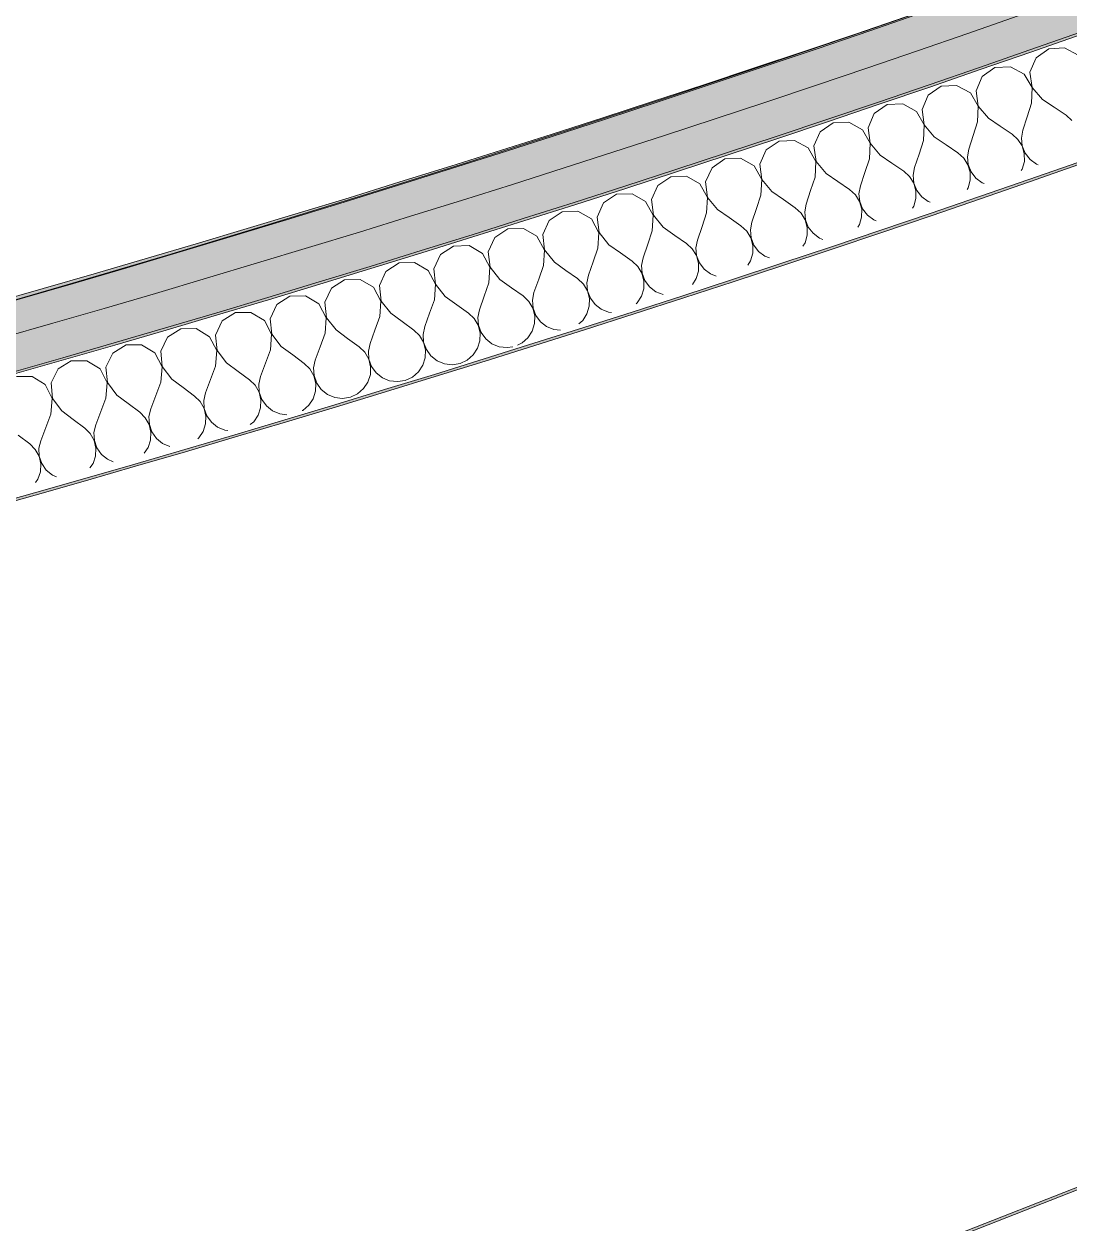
# Model space of a CAD drawing. Header units: millimetres. Extents: x -99530 to 90294, y -97212 to 56397.
# Drawn here: x -24878 to -24442, y -50939 to -50438 of the extents above; entities that cross this region are included whole.
import ezdxf
from ezdxf.enums import TextEntityAlignment as Align

# ---------------------------------------------------------------- set-up
doc = ezdxf.new("R2010")
doc.units = ezdxf.units.MM
doc.header["$MEASUREMENT"] = 0
for name, color, linetype in [('A-25-M_Wall_Int', 7, 'Continuous'), ('New_A-05-M_Gross_Int_Circulation', 7, 'Continuous'), ('New_A-20-M_Floor_Slab', 7, 'Continuous'), ('New_A-25-M_Wall_Int', 7, 'Continuous')]:
    doc.layers.add(name, color=color, linetype=linetype)
for name, color, linetype, lineweight in [('A-25-M_Wall_Int_Pen_No__1', 7, 'Continuous', 13), ('New_A-20-M_Floor_Slab_Pen_No__89', 8, 'Continuous', 20), ('New_A-25-M_Wall_Int_Pen_No__1', 7, 'Continuous', 13), ('New_A-25-M_Wall_Int_Pen_No__150', 7, 'Continuous', 0), ('New_ArchiCAD Zone Stamps_Pen_No__6', 7, 'Continuous', 35)]:
    doc.layers.add(name, color=color, linetype=linetype, lineweight=lineweight)
for name, color, linetype, lineweight, true_color in [('A-25-M_Wall_Int_Pen_No__81', 7, 'Continuous', 20, 0x6a6a6a), ('New_A-05-M_Gross_Int_Circulation_Pen_No__74', 7, 'Continuous', 20, 0x606060), ('New_A-25-M_Wall_Int_Pen_No__107', 7, 'Continuous', 15, 0xa6a6a6), ('New_A-25-M_Wall_Int_Pen_No__81', 7, 'Continuous', 20, 0x6a6a6a)]:
    doc.layers.add(name, color=color, linetype=linetype, lineweight=lineweight, true_color=true_color)
doc.styles.add('GENERATED_STYLE_1', font='')
doc.styles.add('GENERATED_STYLE_3', font='')
doc.styles.get('GENERATED_STYLE_1').set_extended_font_data('Arial', bold=True)
doc.styles.get('GENERATED_STYLE_3').set_extended_font_data('Arial')

# ---------------------------------------------------------------- blocks, each defined once
blk = doc.blocks.new('Atrium South_INB 0152_4_1', base_point=(-20962.32, -37996.44))
at = {"layer": 'New_A-05-M_Gross_Int_Circulation_Pen_No__74', "linetype": 'Continuous'}
blk.add_arc((-26966.17, -43337.6), 7510.69, 249.05693, 336.178181, dxfattribs=at)
at = {"layer": 'New_ArchiCAD Zone Stamps_Pen_No__6'}
for tag, height, style, p in [('ROOM_NAME', 250, 'GENERATED_STYLE_1', (-21498.1, -36566.35)), ('zoneNameLine2', 250, 'GENERATED_STYLE_1', (-21686.54, -36998.48)), ('ROOM_NUMBER', 200, 'GENERATED_STYLE_3', (-21874.97, -37419.19)), ('measuredAreaCode', 200, 'GENERATED_STYLE_3', (-22031.99, -37779.3)), ('DUMMY_649', 200, 'GENERATED_STYLE_3', (-21724.59, -37913.34)), ('DUMMY_650', 200, 'GENERATED_STYLE_3', (-21095.42, -38187.69)), ('DUMMY_651', 133.33, 'GENERATED_STYLE_3', (-20816.13, -38294.24))]:
    blk.add_attdef(tag, text='', height=height, rotation=336.4404, dxfattribs=dict(at, style=style)).set_placement(p, align=Align.TOP_LEFT)
blk = doc.blocks.new('Slab_56_1', base_point=(-44734.13, -52924.74))
at = {"layer": 'New_A-20-M_Floor_Slab_Pen_No__89', "linetype": 'Continuous', "flags": 128}
blk.add_lwpolyline([(-44734.13, -52924.74), (-44734.3, -52924.72, -0.179811), (-34721.45, -33027.69), (-34721.92, -33027.18), (-25959.6, -24873.2), (-20981.62, -27043.85), (-17009.56, -17934.66), (-17703.34, -17189.12), (-11222.85, -11158.55), (-10852.64, -11556.37), (-2918.66, -4173.23), (921.42, -599.75), (3259.49, -1619.27), (2636.44, -2195.91), (2144.41, -3324.28), (-4596.33, -18782.94), (-10337.07, -31948.28), (-13252.03, -30677.22), (-20095.26, -46371.16, -0.415568), (-30017.22, -50195.91), (-38341.96, -69287.69, -0.234037), (-41521.39, -64901.11, -0.022084), (-42146.95, -60901.38), (-44895.69, -59706.59, -0.043731)], format="xyb", close=True, dxfattribs=at)
blk = doc.blocks.new('*X597')
at = {"layer": 'New_A-25-M_Wall_Int_Pen_No__150', "linetype": 'Continuous'}
for p, q in [((-24450.02, -50448.56), (-24455.33, -50452.31)), ((-24443.52, -50448.17), (-24450.02, -50448.56)), ((-24437.79, -50451.24), (-24443.52, -50448.17)), ((-24455.33, -50452.31), (-24457.89, -50458.29)), ((-24472.48, -50456.41), (-24477.81, -50460.14)), ((-24465.99, -50456.03), (-24472.48, -50456.41)), ((-24460.26, -50459.12), (-24465.99, -50456.03)), ((-24457.01, -50464.76), (-24460.26, -50459.12)), ((-24457.89, -50458.29), (-24456.92, -50464.73)), ((-24494.97, -50464.18), (-24500.31, -50467.9)), ((-24488.48, -50463.83), (-24494.97, -50464.18)), ((-24482.76, -50466.94), (-24488.48, -50463.83)), ((-24477.81, -50460.14), (-24480.39, -50466.11)), ((-24500.31, -50467.9), (-24502.91, -50473.86)), ((-24479.53, -50472.58), (-24482.76, -50466.94)), ((-24480.39, -50466.11), (-24479.44, -50472.55)), ((-24457.22, -50471.26), (-24457.01, -50464.76)), ((-24456.92, -50464.73), (-24452.71, -50469.69)), ((-24517.49, -50471.89), (-24522.84, -50475.58)), ((-24511, -50471.55), (-24517.49, -50471.89)), ((-24505.29, -50474.68), (-24511, -50471.55)), ((-24502.91, -50473.86), (-24501.98, -50480.3)), ((-24479.76, -50479.09), (-24479.53, -50472.58)), ((-24479.44, -50472.55), (-24475.25, -50477.53)), ((-24457.22, -50471.26), (-24459.03, -50476.94)), ((-24452.71, -50469.69), (-24447.76, -50473)), ((-24447.76, -50473), (-24442.81, -50476.31)), ((-24540.03, -50479.52), (-24545.39, -50483.2)), ((-24533.54, -50479.21), (-24540.03, -50479.52)), ((-24527.84, -50482.35), (-24533.54, -50479.21)), ((-24522.84, -50475.58), (-24525.46, -50481.54)), ((-24502.08, -50480.34), (-24505.29, -50474.68)), ((-24479.76, -50479.09), (-24481.59, -50484.76)), ((-24475.25, -50477.53), (-24470.31, -50480.86)), ((-24459.03, -50476.94), (-24460.85, -50482.61)), ((-24440.35, -50478.5), (-24442.81, -50476.31)), ((-24545.39, -50483.2), (-24548.03, -50489.15)), ((-24524.64, -50488.02), (-24527.84, -50482.35)), ((-24525.46, -50481.54), (-24524.55, -50487.99)), ((-24502.32, -50486.84), (-24502.08, -50480.34)), ((-24501.98, -50480.3), (-24497.81, -50485.29)), ((-24470.31, -50480.86), (-24465.36, -50484.18)), ((-24462.91, -50486.37), (-24465.36, -50484.18)), ((-24460.85, -50482.61), (-24461.41, -50485.85)), ((-24562.6, -50487.08), (-24567.97, -50490.74)), ((-24556.1, -50486.79), (-24562.6, -50487.08)), ((-24550.41, -50489.95), (-24556.1, -50486.79)), ((-24548.03, -50489.15), (-24547.14, -50495.6)), ((-24524.91, -50494.52), (-24524.64, -50488.02)), ((-24524.55, -50487.99), (-24520.39, -50492.99)), ((-24502.32, -50486.84), (-24504.17, -50492.5)), ((-24497.81, -50485.29), (-24492.88, -50488.64)), ((-24492.88, -50488.64), (-24487.94, -50491.98)), ((-24481.59, -50484.76), (-24483.42, -50490.43)), ((-24461.16, -50489.15), (-24462.91, -50486.37)), ((-24461.41, -50485.85), (-24461.07, -50489.12)), ((-24460.23, -50492.3), (-24461.16, -50489.15)), ((-24461.07, -50489.12), (-24459.84, -50492.17)), ((-24585.19, -50494.57), (-24590.57, -50498.22)), ((-24578.69, -50494.3), (-24585.19, -50494.57)), ((-24573.01, -50497.48), (-24578.69, -50494.3)), ((-24567.97, -50490.74), (-24570.62, -50496.68)), ((-24547.24, -50495.63), (-24550.41, -50489.95)), ((-24524.91, -50494.52), (-24526.78, -50500.18)), ((-24520.39, -50492.99), (-24515.47, -50496.35)), ((-24504.17, -50492.5), (-24506.02, -50498.17)), ((-24485.5, -50494.18), (-24487.94, -50491.98)), ((-24483.75, -50496.96), (-24485.5, -50494.18)), ((-24483.42, -50490.43), (-24484, -50493.66)), ((-24484, -50493.66), (-24483.66, -50496.93)), ((-24460.21, -50495.59), (-24460.23, -50492.3)), ((-24459.84, -50492.17), (-24457.82, -50494.76)), ((-24590.57, -50498.22), (-24593.24, -50504.15)), ((-24569.85, -50503.16), (-24573.01, -50497.48)), ((-24570.62, -50496.68), (-24569.76, -50503.13)), ((-24547.52, -50502.13), (-24547.24, -50495.63)), ((-24547.14, -50495.6), (-24543, -50500.61)), ((-24515.47, -50496.35), (-24510.55, -50499.7)), ((-24508.11, -50501.91), (-24510.55, -50499.7)), ((-24506.02, -50498.17), (-24506.61, -50501.4)), ((-24482.84, -50500.12), (-24483.75, -50496.96)), ((-24483.66, -50496.93), (-24482.44, -50499.98)), ((-24461.49, -50499.42), (-24461.09, -50498.76)), ((-24461.09, -50498.76), (-24460.21, -50495.59)), ((-24457.82, -50494.76), (-24455.17, -50496.7)), ((-24455.17, -50496.7), (-24454.43, -50496.97)), ((-24607.8, -50501.99), (-24613.2, -50505.62)), ((-24601.3, -50501.73), (-24607.8, -50501.99)), ((-24595.63, -50504.93), (-24601.3, -50501.73)), ((-24593.24, -50504.15), (-24592.4, -50510.6)), ((-24570.16, -50509.66), (-24569.85, -50503.16)), ((-24569.76, -50503.13), (-24565.63, -50508.16)), ((-24547.52, -50502.13), (-24549.41, -50507.78)), ((-24543, -50500.61), (-24538.09, -50503.99)), ((-24538.09, -50503.99), (-24533.18, -50507.36)), ((-24526.78, -50500.18), (-24528.65, -50505.83)), ((-24506.37, -50504.7), (-24508.11, -50501.91)), ((-24506.61, -50501.4), (-24506.28, -50504.67)), ((-24505.47, -50507.86), (-24506.37, -50504.7)), ((-24506.28, -50504.67), (-24505.07, -50507.72)), ((-24483.71, -50506.57), (-24482.82, -50503.4)), ((-24482.82, -50503.4), (-24482.84, -50500.12)), ((-24482.44, -50499.98), (-24480.43, -50502.58)), ((-24480.43, -50502.58), (-24477.79, -50504.53)), ((-24477.79, -50504.53), (-24477.04, -50504.81)), ((-24630.43, -50509.33), (-24635.84, -50512.94)), ((-24623.93, -50509.1), (-24630.43, -50509.33)), ((-24618.28, -50512.32), (-24623.93, -50509.1)), ((-24613.2, -50505.62), (-24615.89, -50511.54)), ((-24592.49, -50510.63), (-24595.63, -50504.93)), ((-24570.16, -50509.66), (-24572.06, -50515.31)), ((-24565.63, -50508.16), (-24560.73, -50511.55)), ((-24549.41, -50507.78), (-24551.3, -50513.43)), ((-24530.75, -50509.57), (-24533.18, -50507.36)), ((-24529.02, -50512.37), (-24530.75, -50509.57)), ((-24528.65, -50505.83), (-24529.24, -50509.07)), ((-24529.24, -50509.07), (-24528.93, -50512.34)), ((-24505.46, -50511.14), (-24505.47, -50507.86)), ((-24505.07, -50507.72), (-24503.07, -50510.33)), ((-24484.14, -50507.27), (-24483.71, -50506.57)), ((-24635.84, -50512.94), (-24638.55, -50518.86)), ((-24615.15, -50518.02), (-24618.28, -50512.32)), ((-24615.89, -50511.54), (-24615.06, -50517.99)), ((-24592.82, -50517.13), (-24592.49, -50510.63)), ((-24592.4, -50510.6), (-24588.29, -50515.64)), ((-24560.73, -50511.55), (-24555.83, -50514.94)), ((-24551.3, -50513.43), (-24551.9, -50516.66)), ((-24528.12, -50515.53), (-24529.02, -50512.37)), ((-24528.93, -50512.34), (-24527.73, -50515.4)), ((-24506.88, -50515.15), (-24506.36, -50514.31)), ((-24506.36, -50514.31), (-24505.46, -50511.14)), ((-24503.07, -50510.33), (-24500.43, -50512.29)), ((-24500.43, -50512.29), (-24499.57, -50512.62)), ((-24653.09, -50516.61), (-24658.51, -50520.2)), ((-24646.59, -50516.39), (-24653.09, -50516.61)), ((-24640.95, -50519.63), (-24646.59, -50516.39)), ((-24637.84, -50525.35), (-24640.95, -50519.63)), ((-24638.55, -50518.86), (-24637.75, -50525.32)), ((-24615.5, -50524.52), (-24615.15, -50518.02)), ((-24615.06, -50517.99), (-24610.96, -50523.05)), ((-24592.82, -50517.13), (-24594.74, -50522.77)), ((-24588.29, -50515.64), (-24583.4, -50519.05)), ((-24583.4, -50519.05), (-24578.51, -50522.45)), ((-24572.06, -50515.31), (-24573.97, -50520.95)), ((-24553.41, -50517.16), (-24555.83, -50514.94)), ((-24551.69, -50519.96), (-24553.41, -50517.16)), ((-24551.9, -50516.66), (-24551.6, -50519.93)), ((-24529.04, -50521.98), (-24528.13, -50518.81)), ((-24528.13, -50518.81), (-24528.12, -50515.53)), ((-24527.73, -50515.4), (-24525.74, -50518.01)), ((-24525.74, -50518.01), (-24523.1, -50519.98)), ((-24675.77, -50523.81), (-24681.21, -50527.38)), ((-24669.27, -50523.62), (-24675.77, -50523.81)), ((-24663.64, -50526.87), (-24669.27, -50523.62)), ((-24658.51, -50520.2), (-24661.24, -50526.11)), ((-24615.5, -50524.52), (-24617.44, -50530.16)), ((-24610.96, -50523.05), (-24606.09, -50526.47)), ((-24594.74, -50522.77), (-24596.66, -50528.41)), ((-24576.09, -50524.68), (-24578.51, -50522.45)), ((-24574.38, -50527.49), (-24576.09, -50524.68)), ((-24573.97, -50520.95), (-24574.58, -50524.18)), ((-24574.58, -50524.18), (-24574.29, -50527.46)), ((-24550.8, -50523.13), (-24551.69, -50519.96)), ((-24551.6, -50519.93), (-24550.41, -50522.99)), ((-24550.82, -50526.41), (-24550.8, -50523.13)), ((-24550.41, -50522.99), (-24548.42, -50525.61)), ((-24529.71, -50523.06), (-24529.04, -50521.98)), ((-24523.1, -50519.98), (-24522.01, -50520.39)), ((-24681.21, -50527.38), (-24683.95, -50533.28)), ((-24660.55, -50532.6), (-24663.64, -50526.87)), ((-24661.24, -50526.11), (-24660.46, -50532.57)), ((-24638.21, -50531.84), (-24637.84, -50525.35)), ((-24637.75, -50525.32), (-24633.67, -50530.38)), ((-24606.09, -50526.47), (-24601.21, -50529.89)), ((-24596.66, -50528.41), (-24597.29, -50531.64)), ((-24573.51, -50530.65), (-24574.38, -50527.49)), ((-24574.29, -50527.46), (-24573.11, -50530.52)), ((-24552.64, -50531.01), (-24551.74, -50529.57)), ((-24551.74, -50529.57), (-24550.82, -50526.41)), ((-24548.42, -50525.61), (-24545.79, -50527.59)), ((-24545.79, -50527.59), (-24544.36, -50528.14)), ((-24703.92, -50534.5), (-24706.69, -50540.39)), ((-24698.48, -50530.94), (-24703.92, -50534.5)), ((-24691.98, -50530.77), (-24698.48, -50530.94)), ((-24686.35, -50534.04), (-24691.98, -50530.77)), ((-24683.28, -50539.77), (-24686.35, -50534.04)), ((-24683.95, -50533.28), (-24683.19, -50539.74)), ((-24660.94, -50539.09), (-24660.55, -50532.6)), ((-24660.46, -50532.57), (-24656.39, -50537.65)), ((-24638.21, -50531.84), (-24640.17, -50537.47)), ((-24633.67, -50530.38), (-24628.8, -50533.82)), ((-24628.8, -50533.82), (-24623.93, -50537.26)), ((-24617.44, -50530.16), (-24619.38, -50535.79)), ((-24598.8, -50532.13), (-24601.21, -50529.89)), ((-24597.1, -50534.94), (-24598.8, -50532.13)), ((-24597.29, -50531.64), (-24597.01, -50534.91)), ((-24574.46, -50537.09), (-24573.53, -50533.94)), ((-24573.53, -50533.94), (-24573.51, -50530.65)), ((-24573.11, -50530.52), (-24571.13, -50533.15)), ((-24571.13, -50533.15), (-24568.51, -50535.13)), ((-24721.21, -50537.99), (-24726.66, -50541.54)), ((-24714.7, -50537.84), (-24721.21, -50537.99)), ((-24709.09, -50541.13), (-24714.7, -50537.84)), ((-24683.19, -50539.74), (-24679.14, -50544.84)), ((-24660.94, -50539.09), (-24662.91, -50544.71)), ((-24656.39, -50537.65), (-24651.54, -50541.1)), ((-24640.17, -50537.47), (-24642.13, -50543.1)), ((-24621.53, -50539.5), (-24623.93, -50537.26)), ((-24619.84, -50542.32), (-24621.53, -50539.5)), ((-24619.38, -50535.79), (-24620.02, -50539.01)), ((-24620.02, -50539.01), (-24619.75, -50542.29)), ((-24596.23, -50538.11), (-24597.1, -50534.94)), ((-24597.01, -50534.91), (-24595.84, -50537.98)), ((-24596.27, -50541.39), (-24596.23, -50538.11)), ((-24595.84, -50537.98), (-24593.87, -50540.61)), ((-24575.65, -50538.98), (-24574.46, -50537.09)), ((-24568.51, -50535.13), (-24566.64, -50535.86)), ((-24726.66, -50541.54), (-24729.44, -50547.42)), ((-24706.04, -50546.88), (-24709.09, -50541.13)), ((-24706.69, -50540.39), (-24705.95, -50546.85)), ((-24683.69, -50546.27), (-24683.28, -50539.77)), ((-24662.91, -50544.71), (-24664.89, -50550.33)), ((-24651.54, -50541.1), (-24646.68, -50544.55)), ((-24644.29, -50546.8), (-24646.68, -50544.55)), ((-24642.13, -50543.1), (-24642.77, -50546.32)), ((-24618.98, -50545.49), (-24619.84, -50542.32)), ((-24619.75, -50542.29), (-24618.59, -50545.36)), ((-24598.77, -50546.99), (-24597.21, -50544.55)), ((-24597.21, -50544.55), (-24596.27, -50541.39)), ((-24593.87, -50540.61), (-24591.25, -50542.6)), ((-24591.25, -50542.6), (-24588.83, -50543.55)), ((-24749.42, -50548.5), (-24752.22, -50554.38)), ((-24743.96, -50544.98), (-24749.42, -50548.5)), ((-24737.45, -50544.85), (-24743.96, -50544.98)), ((-24731.85, -50548.16), (-24737.45, -50544.85)), ((-24728.82, -50553.91), (-24731.85, -50548.16)), ((-24729.44, -50547.42), (-24728.72, -50553.88)), ((-24706.47, -50553.37), (-24706.04, -50546.88)), ((-24705.95, -50546.85), (-24701.91, -50551.96)), ((-24683.69, -50546.27), (-24685.69, -50551.88)), ((-24679.14, -50544.84), (-24674.3, -50548.31)), ((-24674.3, -50548.31), (-24669.45, -50551.77)), ((-24642.6, -50549.62), (-24644.29, -50546.8)), ((-24642.77, -50546.32), (-24642.51, -50549.59)), ((-24641.76, -50552.8), (-24642.6, -50549.62)), ((-24642.51, -50549.59), (-24641.36, -50552.67)), ((-24619.98, -50551.92), (-24619.03, -50548.77)), ((-24619.03, -50548.77), (-24618.98, -50545.49)), ((-24618.59, -50545.36), (-24616.63, -50548)), ((-24616.63, -50548), (-24614.02, -50550)), ((-24766.73, -50551.89), (-24772.2, -50555.4)), ((-24760.22, -50551.78), (-24766.73, -50551.89)), ((-24754.63, -50555.11), (-24760.22, -50551.78)), ((-24752.22, -50554.38), (-24751.52, -50560.85)), ((-24729.27, -50560.4), (-24728.82, -50553.91)), ((-24728.72, -50553.88), (-24724.71, -50559)), ((-24706.47, -50553.37), (-24708.48, -50558.98)), ((-24701.91, -50551.96), (-24697.08, -50555.44)), ((-24685.69, -50551.88), (-24687.68, -50557.5)), ((-24667.06, -50554.03), (-24669.45, -50551.77)), ((-24665.39, -50556.86), (-24667.06, -50554.03)), ((-24664.89, -50550.33), (-24665.55, -50553.55)), ((-24665.55, -50553.55), (-24665.3, -50556.83)), ((-24641.81, -50556.08), (-24641.76, -50552.8)), ((-24641.36, -50552.67), (-24639.41, -50555.32)), ((-24622.24, -50555.13), (-24621.76, -50554.7)), ((-24621.76, -50554.7), (-24619.98, -50551.92)), ((-24614.02, -50550), (-24610.95, -50551.21)), ((-24789.52, -50558.73), (-24795.01, -50562.22)), ((-24783.02, -50558.65), (-24789.52, -50558.73)), ((-24777.43, -50561.99), (-24783.02, -50558.65)), ((-24772.2, -50555.4), (-24775.03, -50561.26)), ((-24751.62, -50560.87), (-24754.63, -50555.11)), ((-24724.71, -50559), (-24719.88, -50562.5)), ((-24708.48, -50558.98), (-24710.49, -50564.59)), ((-24697.08, -50555.44), (-24692.24, -50558.92)), ((-24689.86, -50561.19), (-24692.24, -50558.92)), ((-24687.68, -50557.5), (-24688.35, -50560.72)), ((-24664.55, -50560.04), (-24665.39, -50556.86)), ((-24665.3, -50556.83), (-24664.16, -50559.91)), ((-24644.56, -50562), (-24642.77, -50559.23)), ((-24642.77, -50559.23), (-24641.81, -50556.08)), ((-24639.41, -50555.32), (-24636.8, -50557.32)), ((-24636.8, -50557.32), (-24633.74, -50558.55)), ((-24633.74, -50558.55), (-24632.48, -50558.68)), ((-24795.01, -50562.22), (-24797.85, -50568.08)), ((-24774.44, -50567.76), (-24777.43, -50561.99)), ((-24775.03, -50561.26), (-24774.35, -50567.73)), ((-24752.09, -50567.36), (-24751.62, -50560.87)), ((-24751.52, -50560.85), (-24747.52, -50565.98)), ((-24729.27, -50560.4), (-24731.3, -50566.01)), ((-24719.88, -50562.5), (-24715.06, -50566)), ((-24710.49, -50564.59), (-24711.17, -50567.81)), ((-24688.2, -50564.02), (-24689.86, -50561.19)), ((-24688.35, -50560.72), (-24688.11, -50563.99)), ((-24687.37, -50567.2), (-24688.2, -50564.02)), ((-24688.11, -50563.99), (-24686.98, -50567.08)), ((-24665.59, -50566.47), (-24664.62, -50563.32)), ((-24664.62, -50563.32), (-24664.55, -50560.04)), ((-24664.16, -50559.91), (-24662.21, -50562.56)), ((-24662.21, -50562.56), (-24659.61, -50564.58)), ((-24659.61, -50564.58), (-24656.56, -50565.81)), ((-24646.18, -50563.42), (-24644.56, -50562)), ((-24817.83, -50568.97), (-24820.69, -50574.82)), ((-24812.34, -50565.5), (-24817.83, -50568.97)), ((-24805.83, -50565.43), (-24812.34, -50565.5)), ((-24800.26, -50568.79), (-24805.83, -50565.43)), ((-24797.28, -50574.58), (-24800.26, -50568.79)), ((-24797.85, -50568.08), (-24797.19, -50574.55)), ((-24774.93, -50574.25), (-24774.44, -50567.76)), ((-24774.35, -50567.73), (-24770.36, -50572.88)), ((-24752.09, -50567.36), (-24754.13, -50572.96)), ((-24747.52, -50565.98), (-24742.71, -50569.49)), ((-24742.71, -50569.49), (-24737.9, -50573)), ((-24731.3, -50566.01), (-24733.33, -50571.61)), ((-24712.69, -50568.27), (-24715.06, -50566)), ((-24711.03, -50571.11), (-24712.69, -50568.27)), ((-24711.17, -50567.81), (-24710.94, -50571.08)), ((-24687.45, -50570.49), (-24687.37, -50567.2)), ((-24686.98, -50567.08), (-24685.04, -50569.73)), ((-24685.04, -50569.73), (-24682.45, -50571.76)), ((-24669.87, -50571.4), (-24667.39, -50569.23)), ((-24667.39, -50569.23), (-24665.59, -50566.47)), ((-24656.56, -50565.81), (-24653.88, -50566.09)), ((-24835.17, -50572.2), (-24840.68, -50575.65)), ((-24828.67, -50572.15), (-24835.17, -50572.2)), ((-24823.11, -50575.53), (-24828.67, -50572.15)), ((-24797.8, -50581.07), (-24797.28, -50574.58)), ((-24797.19, -50574.55), (-24793.22, -50579.71)), ((-24774.93, -50574.25), (-24776.99, -50579.84)), ((-24770.36, -50572.88), (-24765.56, -50576.41)), ((-24754.13, -50572.96), (-24756.18, -50578.55)), ((-24735.53, -50575.29), (-24737.9, -50573)), ((-24733.33, -50571.61), (-24734.01, -50574.82)), ((-24710.22, -50574.29), (-24711.03, -50571.11)), ((-24710.94, -50571.08), (-24709.82, -50574.17)), ((-24710.31, -50577.58), (-24710.22, -50574.29)), ((-24709.82, -50574.17), (-24707.89, -50576.83)), ((-24690.24, -50576.38), (-24688.43, -50573.63)), ((-24688.43, -50573.63), (-24687.45, -50570.49)), ((-24682.45, -50571.76), (-24679.4, -50573)), ((-24679.4, -50573), (-24676.12, -50573.36)), ((-24676.12, -50573.36), (-24673.66, -50572.95)), ((-24671.73, -50572.28), (-24669.87, -50571.4)), ((-24858.03, -50578.82), (-24863.55, -50582.26)), ((-24851.53, -50578.8), (-24858.03, -50578.82)), ((-24845.97, -50582.19), (-24851.53, -50578.8)), ((-24840.68, -50575.65), (-24843.56, -50581.49)), ((-24820.15, -50581.32), (-24823.11, -50575.53)), ((-24820.69, -50574.82), (-24820.05, -50581.29)), ((-24793.22, -50579.71), (-24788.43, -50583.25)), ((-24765.56, -50576.41), (-24760.76, -50579.93)), ((-24756.18, -50578.55), (-24756.88, -50581.77)), ((-24733.89, -50578.13), (-24735.53, -50575.29)), ((-24734.01, -50574.82), (-24733.79, -50578.1)), ((-24733.08, -50581.31), (-24733.89, -50578.13)), ((-24733.79, -50578.1), (-24732.68, -50581.19)), ((-24711.29, -50580.72), (-24710.31, -50577.58)), ((-24707.89, -50576.83), (-24705.31, -50578.87)), ((-24705.31, -50578.87), (-24702.26, -50580.12)), ((-24695.72, -50579.95), (-24692.73, -50578.55)), ((-24692.73, -50578.55), (-24690.24, -50576.38)), ((-24863.55, -50582.26), (-24866.45, -50588.09)), ((-24843.03, -50587.99), (-24845.97, -50582.19)), ((-24843.56, -50581.49), (-24842.94, -50587.97)), ((-24820.68, -50587.81), (-24820.15, -50581.32)), ((-24820.05, -50581.29), (-24816.1, -50586.47)), ((-24797.8, -50581.07), (-24799.88, -50586.65)), ((-24788.43, -50583.25), (-24783.64, -50586.79)), ((-24776.99, -50579.84), (-24779.06, -50585.43)), ((-24758.4, -50582.23), (-24760.76, -50579.93)), ((-24756.76, -50585.07), (-24758.4, -50582.23)), ((-24756.88, -50581.77), (-24756.67, -50585.05)), ((-24734.18, -50587.73), (-24733.18, -50584.6)), ((-24733.18, -50584.6), (-24733.08, -50581.31)), ((-24732.68, -50581.19), (-24730.76, -50583.86)), ((-24730.76, -50583.86), (-24728.18, -50585.9)), ((-24715.61, -50585.62), (-24713.11, -50583.47)), ((-24713.11, -50583.47), (-24711.29, -50580.72)), ((-24702.26, -50580.12), (-24698.98, -50580.49)), ((-24698.98, -50580.49), (-24695.72, -50579.95)), ((-24874.4, -50585.37), (-24880.91, -50585.37)), ((-24868.86, -50588.78), (-24874.4, -50585.37)), ((-24865.94, -50594.59), (-24868.86, -50588.78)), ((-24866.45, -50588.09), (-24865.85, -50594.56)), ((-24843.59, -50594.48), (-24843.03, -50587.99)), ((-24842.94, -50587.97), (-24839.01, -50593.15)), ((-24820.68, -50587.81), (-24822.78, -50593.38)), ((-24816.1, -50586.47), (-24811.33, -50590.02)), ((-24799.88, -50586.65), (-24801.96, -50592.23)), ((-24781.29, -50589.09), (-24783.64, -50586.79)), ((-24779.66, -50591.95), (-24781.29, -50589.09)), ((-24779.06, -50585.43), (-24779.77, -50588.64)), ((-24779.77, -50588.64), (-24779.57, -50591.92)), ((-24755.97, -50588.26), (-24756.76, -50585.07)), ((-24756.67, -50585.05), (-24755.57, -50588.14)), ((-24756.08, -50591.54), (-24755.97, -50588.26)), ((-24755.57, -50588.14), (-24753.66, -50590.81)), ((-24736, -50590.48), (-24734.18, -50587.73)), ((-24728.18, -50585.9), (-24725.14, -50587.16)), ((-24725.14, -50587.16), (-24721.86, -50587.54)), ((-24721.86, -50587.54), (-24718.6, -50587.02)), ((-24718.6, -50587.02), (-24715.61, -50585.62)), ((-24866.52, -50601.07), (-24865.94, -50594.59)), ((-24865.85, -50594.56), (-24861.93, -50599.76)), ((-24843.59, -50594.48), (-24845.7, -50600.05)), ((-24839.01, -50593.15), (-24834.24, -50596.72)), ((-24822.78, -50593.38), (-24824.88, -50598.96)), ((-24811.33, -50590.02), (-24806.54, -50593.58)), ((-24804.2, -50595.89), (-24806.54, -50593.58)), ((-24801.96, -50592.23), (-24802.68, -50595.44)), ((-24778.88, -50595.14), (-24779.66, -50591.95)), ((-24779.57, -50591.92), (-24778.48, -50595.02)), ((-24758.92, -50597.42), (-24757.09, -50594.68)), ((-24757.09, -50594.68), (-24756.08, -50591.54)), ((-24753.66, -50590.81), (-24751.09, -50592.87)), ((-24751.09, -50592.87), (-24748.05, -50594.13)), ((-24748.05, -50594.13), (-24744.77, -50594.53)), ((-24744.77, -50594.53), (-24741.51, -50594.01)), ((-24741.51, -50594.01), (-24738.51, -50592.63)), ((-24738.51, -50592.63), (-24736, -50590.48)), ((-24861.93, -50599.76), (-24857.17, -50603.35)), ((-24834.24, -50596.72), (-24829.47, -50600.3)), ((-24824.88, -50598.96), (-24825.61, -50602.16)), ((-24802.58, -50598.75), (-24804.2, -50595.89)), ((-24802.68, -50595.44), (-24802.49, -50598.72)), ((-24801.81, -50601.94), (-24802.58, -50598.75)), ((-24802.49, -50598.72), (-24801.41, -50601.82)), ((-24780.02, -50601.55), (-24779, -50598.42)), ((-24779, -50598.42), (-24778.88, -50595.14)), ((-24778.48, -50595.02), (-24776.58, -50597.7)), ((-24776.58, -50597.7), (-24774.01, -50599.76)), ((-24774.01, -50599.76), (-24770.97, -50601.03)), ((-24761.62, -50599.64), (-24761.43, -50599.56)), ((-24761.43, -50599.56), (-24758.92, -50597.42)), ((-24866.52, -50601.07), (-24868.65, -50606.64)), ((-24857.17, -50603.35), (-24852.42, -50606.94)), ((-24845.7, -50600.05), (-24847.83, -50605.61)), ((-24827.13, -50602.61), (-24829.47, -50600.3)), ((-24825.52, -50605.47), (-24827.13, -50602.61)), ((-24825.61, -50602.16), (-24825.43, -50605.44)), ((-24801.94, -50605.22), (-24801.81, -50601.94)), ((-24801.41, -50601.82), (-24799.51, -50604.51)), ((-24799.51, -50604.51), (-24796.96, -50606.57)), ((-24783.3, -50605.5), (-24781.85, -50604.28)), ((-24781.85, -50604.28), (-24780.02, -50601.55)), ((-24770.97, -50601.03), (-24768.08, -50601.39)), ((-24868.65, -50606.64), (-24870.79, -50612.2)), ((-24850.09, -50609.26), (-24852.42, -50606.94)), ((-24848.49, -50612.13), (-24850.09, -50609.26)), ((-24847.83, -50605.61), (-24848.56, -50608.82)), ((-24848.56, -50608.82), (-24848.39, -50612.1)), ((-24824.76, -50608.67), (-24825.52, -50605.47)), ((-24825.43, -50605.44), (-24824.36, -50608.55)), ((-24824.9, -50611.95), (-24824.76, -50608.67)), ((-24824.36, -50608.55), (-24822.47, -50611.24)), ((-24804.81, -50611.07), (-24802.97, -50608.35)), ((-24802.97, -50608.35), (-24801.94, -50605.22)), ((-24796.96, -50606.57), (-24793.92, -50607.86)), ((-24793.92, -50607.86), (-24792.63, -50608.02)), ((-24880.13, -50609.9), (-24875.38, -50613.51)), ((-24873.06, -50615.83), (-24875.38, -50613.51)), ((-24870.79, -50612.2), (-24871.54, -50615.4)), ((-24847.73, -50615.32), (-24848.49, -50612.13)), ((-24848.39, -50612.1), (-24847.33, -50615.21)), ((-24825.94, -50615.07), (-24824.9, -50611.95)), ((-24822.47, -50611.24), (-24819.92, -50613.32)), ((-24819.92, -50613.32), (-24816.94, -50614.59)), ((-24805.24, -50611.43), (-24804.81, -50611.07)), ((-24871.47, -50618.71), (-24873.06, -50615.83)), ((-24871.54, -50615.4), (-24871.38, -50618.68)), ((-24870.73, -50621.91), (-24871.47, -50618.71)), ((-24871.38, -50618.68), (-24870.33, -50621.79)), ((-24848.93, -50621.72), (-24847.88, -50618.61)), ((-24847.88, -50618.61), (-24847.73, -50615.32)), ((-24847.33, -50615.21), (-24845.46, -50617.91)), ((-24845.46, -50617.91), (-24842.91, -50619.99)), ((-24827.57, -50617.47), (-24825.94, -50615.07)), ((-24870.89, -50625.19), (-24870.73, -50621.91)), ((-24870.33, -50621.79), (-24868.46, -50624.5)), ((-24868.46, -50624.5), (-24865.92, -50626.59)), ((-24850.21, -50623.59), (-24848.93, -50621.72)), ((-24842.91, -50619.99), (-24840.6, -50620.99)), ((-24872.93, -50629.73), (-24871.95, -50628.3)), ((-24871.95, -50628.3), (-24870.89, -50625.19)), ((-24865.92, -50626.59), (-24864.16, -50627.36))]:
    blk.add_line(p, q, dxfattribs=at)
blk = doc.blocks.new('Wall_126_1', base_point=(-29918.46, -50217.22))
at = {"layer": 'New_A-25-M_Wall_Int_Pen_No__107', "linetype": 'Continuous'}
for points in [[(-27302.17, -50830.56), (-27302.91, -50845.54, 0.193849), (-22019.67, -49014.61), (-22029.52, -49003.3, -0.193849)], [(-27303.65, -50860.52, 0.193849), (-22009.82, -49025.92), (-22019.67, -49014.61, -0.193849), (-27302.91, -50845.54)]]:
    blk.add_hatch(color=256, dxfattribs=at).paths.add_polyline_path(points)
at = {"layer": 'New_A-25-M_Wall_Int_Pen_No__81', "linetype": 'Continuous', "lineweight": 0, "true_color": 0x353535}
for points in [[(-27303.7, -50861.52, 0.193849), (-22009.16, -49026.68), (-22009.82, -49025.92, -0.193849), (-27303.65, -50860.52)], [(-27233.66, -50915.69, 0.187653), (-22057.54, -49135.43), (-22058.33, -49134.78, -0.187643), (-27233.51, -50914.69)]]:
    blk.add_hatch(color=250, dxfattribs=at).paths.add_polyline_path(points)
at = {"layer": 'New_A-25-M_Wall_Int_Pen_No__1', "linetype": 'Continuous'}
for radius, start, end in [(7467.12, 267.172584, 311.055315), (7482.12, 267.172584, 311.055315), (7498.12, 267.172584, 311.055315), (7497.12, 267.172584, 311.055315), (7549.12, 267.723836, 310.236297), (7548.12, 267.724628, 310.234894)]:
    blk.add_arc((-26933.84, -43372.52), radius, start, end, dxfattribs=at)
at = {"layer": 'New_A-25-M_Wall_Int', "color": 250, "lineweight": 50, "true_color": 0x2a2a2a}
blk.add_blockref('*X597', (0, 0), dxfattribs=at)
blk = doc.blocks.new('Wall_270_1', base_point=(-25694.44, -51503.2))
at = {"layer": 'A-25-M_Wall_Int_Pen_No__81', "linetype": 'Continuous', "lineweight": 0, "true_color": 0x353535}
blk.add_hatch(color=250, dxfattribs=at).paths.add_polyline_path([(-25703.61, -51421.92), (-22379, -50116.32), (-22379.61, -50115.48), (-25703.73, -51420.89)])
at = {"layer": 'A-25-M_Wall_Int_Pen_No__1', "linetype": 'Continuous'}
blk.add_line((-25703.61, -51421.92), (-22379, -50116.32), dxfattribs=at)
at = {"layer": 'A-25-M_Wall_Int_Pen_No__1', "linetype": 'Continuous', "flags": 128}
blk.add_lwpolyline([(-22379.61, -50115.48), (-25703.73, -51420.89)], dxfattribs=at)

msp = doc.modelspace()

# ---------------------------------------------------------------- block references
at = {"layer": 'A-25-M_Wall_Int', "color": 250, "lineweight": 50, "true_color": 0x2a2a2a}
msp.add_blockref('Wall_270_1', (-25694.44, -51503.2), dxfattribs=at)
at = {"layer": 'New_A-05-M_Gross_Int_Circulation', "linetype": 'Continuous'}
msp.add_blockref('Atrium South_INB 0152_4_1', (-20962.32, -37996.44), dxfattribs=at)
at = {"layer": 'New_A-20-M_Floor_Slab', "color": 8, "linetype": 'Continuous', "lineweight": 20}
msp.add_blockref('Slab_56_1', (-44734.13, -52924.74), dxfattribs=at)
at = {"layer": 'New_A-25-M_Wall_Int', "color": 250, "lineweight": 50, "true_color": 0x2a2a2a}
msp.add_blockref('Wall_126_1', (-29918.46, -50217.22), dxfattribs=at)

doc.saveas('drawing.dxf')
